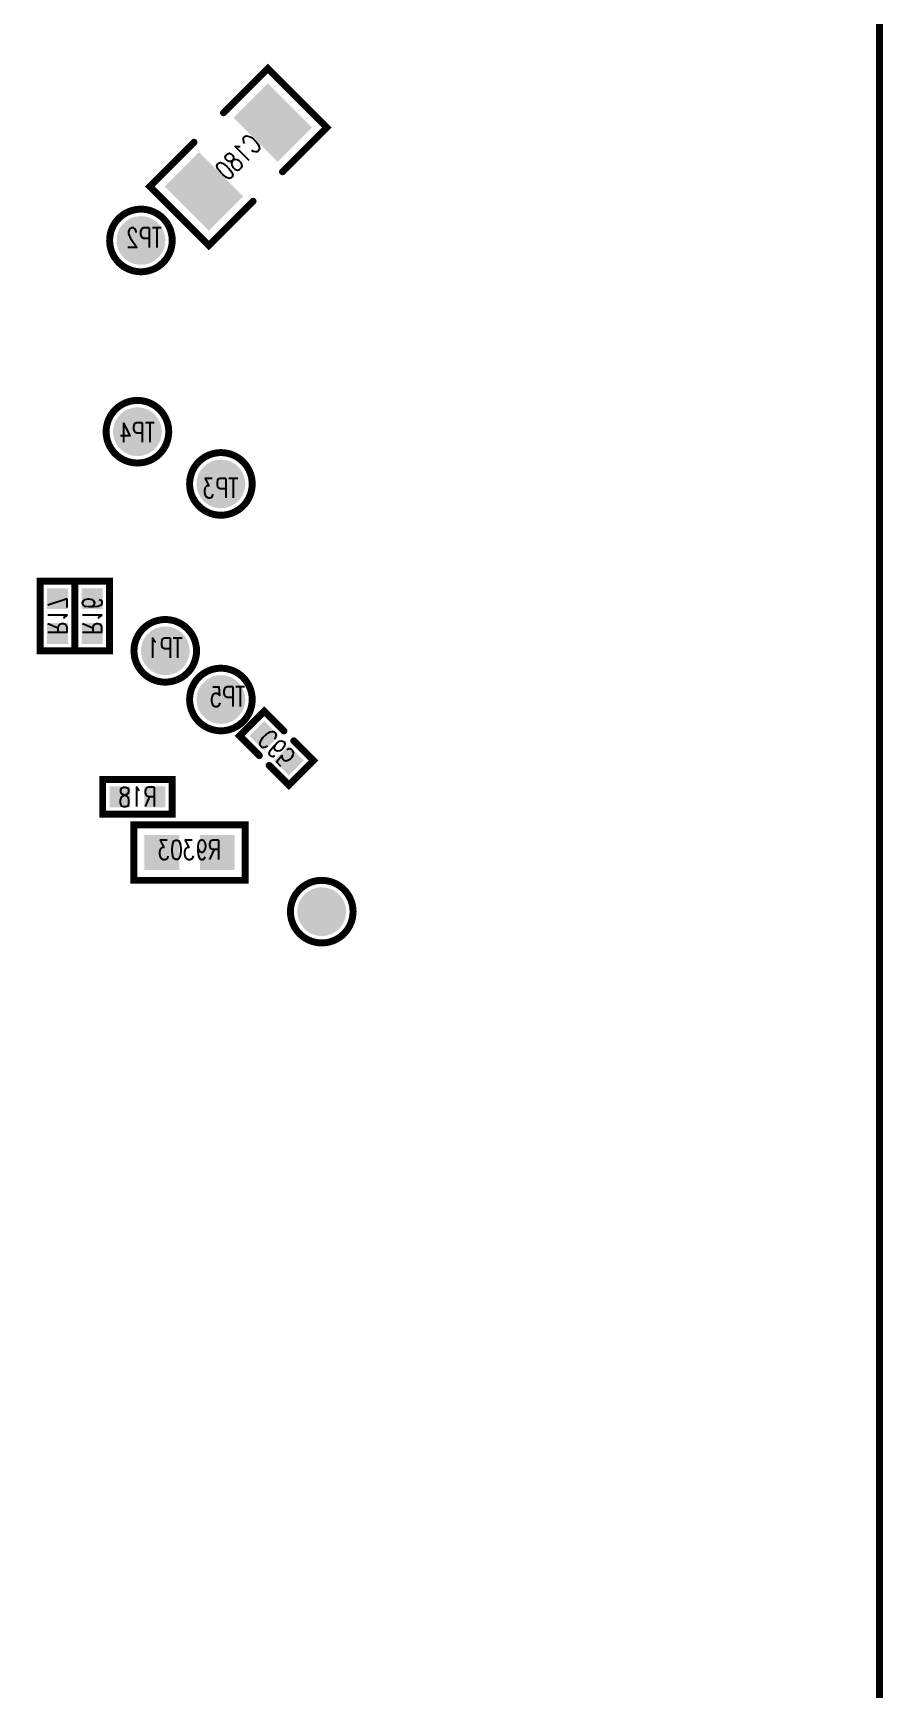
# Model space of a CAD drawing. Extents: x -52.6 to 3.6, y -24.2 to 61.8.
# Drawn here: x -8.65 to 3.57, y -1.92 to 21.88 of the extents above; entities that cross this region are included whole.
import ezdxf
from ezdxf.enums import TextEntityAlignment as Align

# ---------------------------------------------------------------- set-up
doc = ezdxf.new("R2010")
doc.units = 0
for name, color, linetype in [('BOARD_OUTLINE_00', 255, 'CONTINUOUS'), ('DRIL_NPLTE_THRU_01', 3, 'CONTINUOUS'), ('DRIL_NPLTE_THRU_02', 176, 'CONTINUOUS'), ('DRIL_NPLTE_THRU_03', 222, 'CONTINUOUS'), ('DRIL_NPLTE_THRU_04', 34, 'CONTINUOUS'), ('DRIL_NPLTE_THRU_05', 171, 'CONTINUOUS'), ('DRIL_NPLTE_THRU_06', 186, 'CONTINUOUS'), ('DRIL_NPLTE_THRU_07', 6, 'CONTINUOUS'), ('DRIL_NPLTE_THRU_08', 2, 'CONTINUOUS'), ('DRIL_PLTE_THRU_01', 3, 'CONTINUOUS'), ('DRIL_PLTE_THRU_02', 176, 'CONTINUOUS'), ('DRIL_PLTE_THRU_03', 222, 'CONTINUOUS'), ('DRIL_PLTE_THRU_04', 34, 'CONTINUOUS'), ('DRIL_PLTE_THRU_05', 171, 'CONTINUOUS'), ('DRIL_PLTE_THRU_06', 186, 'CONTINUOUS'), ('DRIL_PLTE_THRU_07', 6, 'CONTINUOUS'), ('DRIL_PLTE_THRU_08', 2, 'CONTINUOUS'), ('PADS_BOT', 56, 'CONTINUOUS'), ('PADS_INNER', 96, 'CONTINUOUS'), ('PADS_TOP', 96, 'CONTINUOUS'), ('PART_BOT_2DLINE_126', 254, 'CONTINUOUS'), ('PART_NAME_129', 3, 'CONTINUOUS')]:
    doc.layers.add(name, color=color, linetype=linetype)
doc.styles.add('W0$04', font='simplex', dxfattribs={"width": 0.75})

# ---------------------------------------------------------------- blocks, each defined once
blk = doc.blocks.new('BOARD_1')
at = {"layer": 'BOARD_OUTLINE_00', "const_width": 0.1}
blk.add_lwpolyline([(2.96515, 77.63739, 0.41421356), (-0.03411, 74.63813), (-0.03411, -4.3651, 0.41421356), (2.96515, -7.36436), (52.96851, -7.36436, 0.41421356), (55.96777, -4.3651), (55.96777, 74.63813, 0.41421356), (52.96851, 77.63739)], format="xyb", close=True, dxfattribs=at)
blk = doc.blocks.new('SMOOTH_0$1')
at = {"const_width": 0.05}
blk.add_lwpolyline([(-0.025, 0, 1), (0.025, 0, 1)], format="xyb", close=True, dxfattribs=at)
blk = doc.blocks.new('PART_BODY_BOT_166')
at = {"layer": 'PART_BOT_2DLINE_126', "const_width": 0.1}
blk.add_lwpolyline([(-0.5, 0.25), (0.5, 0.25), (0.5, -0.25), (-0.5, -0.25)], close=True, dxfattribs=at)
at = {"layer": 'PART_BOT_2DLINE_126'}
for p in [(-0.5, 0.25), (0.5, 0.25), (-0.5, -0.25), (0.5, -0.25)]:
    blk.add_blockref('SMOOTH_0$1', p, dxfattribs=at)
blk = doc.blocks.new('DRIL_HOLE_0')
blk.add_lwpolyline([(0, 0, 1), (0, 0, 1)], format="xyb", close=True)
blk = doc.blocks.new('PAD_0')
blk.add_lwpolyline([(0, 0, 1), (0, 0, 1)], format="xyb", close=True)
blk = doc.blocks.new('PAD_1')
at = {"const_width": 0.3}
blk.add_lwpolyline([(-0.15, 0), (0.15, 0)], dxfattribs=at)
blk = doc.blocks.new('STK_BOT_408')
at = {"layer": 'DRIL_NPLTE_THRU_01'}
blk.add_blockref('DRIL_HOLE_0', (0, 0), dxfattribs=at)
at = {"layer": 'DRIL_NPLTE_THRU_02'}
blk.add_blockref('DRIL_HOLE_0', (0, 0), dxfattribs=at)
at = {"layer": 'DRIL_NPLTE_THRU_03'}
blk.add_blockref('DRIL_HOLE_0', (0, 0), dxfattribs=at)
at = {"layer": 'DRIL_NPLTE_THRU_04'}
blk.add_blockref('DRIL_HOLE_0', (0, 0), dxfattribs=at)
at = {"layer": 'DRIL_NPLTE_THRU_05'}
blk.add_blockref('DRIL_HOLE_0', (0, 0), dxfattribs=at)
at = {"layer": 'DRIL_NPLTE_THRU_06'}
blk.add_blockref('DRIL_HOLE_0', (0, 0), dxfattribs=at)
at = {"layer": 'DRIL_NPLTE_THRU_07'}
blk.add_blockref('DRIL_HOLE_0', (0, 0), dxfattribs=at)
at = {"layer": 'DRIL_NPLTE_THRU_08'}
blk.add_blockref('DRIL_HOLE_0', (0, 0), dxfattribs=at)
at = {"layer": 'PADS_BOT'}
blk.add_blockref('PAD_1', (0, 0), dxfattribs=at)
at = {"layer": 'PADS_INNER'}
blk.add_blockref('PAD_0', (0, 0), dxfattribs=at)
at = {"layer": 'PADS_TOP'}
blk.add_blockref('PAD_0', (0, 0), dxfattribs=at)
blk = doc.blocks.new('SYM_BOT_5')
for name, p in [('PART_BODY_BOT_166', (0, 0)), ('STK_BOT_408', (-0.25, 0)), ('STK_BOT_408', (0.25, 0))]:
    blk.add_blockref(name, p)
blk = doc.blocks.new('PART_BOT_3')
blk.add_blockref('SYM_BOT_5', (0, 0))
at = {"layer": 'PART_NAME_129', "style": 'W0$04', "width": 0.75}
blk.add_text('R18', height=0.28, rotation=180, dxfattribs=at).set_placement((0, 0), align=Align.MIDDLE_CENTER)
blk = doc.blocks.new('PART_BODY_BOT_14')
at = {"layer": 'PART_BOT_2DLINE_126', "const_width": 0.10008}
blk.add_lwpolyline([(0.450088, 0, 1), (-0.450088, 0, 1)], format="xyb", close=True, dxfattribs=at)
blk = doc.blocks.new('PAD_4')
at = {"const_width": 0.35}
blk.add_lwpolyline([(0, -0.175, 1), (0, 0.175, 1)], format="xyb", close=True, dxfattribs=at)
blk = doc.blocks.new('STK_BOT_12')
at = {"layer": 'DRIL_PLTE_THRU_01'}
blk.add_blockref('DRIL_HOLE_0', (0, 0), dxfattribs=at)
at = {"layer": 'DRIL_PLTE_THRU_02'}
blk.add_blockref('DRIL_HOLE_0', (0, 0), dxfattribs=at)
at = {"layer": 'DRIL_PLTE_THRU_03'}
blk.add_blockref('DRIL_HOLE_0', (0, 0), dxfattribs=at)
at = {"layer": 'DRIL_PLTE_THRU_04'}
blk.add_blockref('DRIL_HOLE_0', (0, 0), dxfattribs=at)
at = {"layer": 'DRIL_PLTE_THRU_05'}
blk.add_blockref('DRIL_HOLE_0', (0, 0), dxfattribs=at)
at = {"layer": 'DRIL_PLTE_THRU_06'}
blk.add_blockref('DRIL_HOLE_0', (0, 0), dxfattribs=at)
at = {"layer": 'DRIL_PLTE_THRU_07'}
blk.add_blockref('DRIL_HOLE_0', (0, 0), dxfattribs=at)
at = {"layer": 'DRIL_PLTE_THRU_08'}
blk.add_blockref('DRIL_HOLE_0', (0, 0), dxfattribs=at)
at = {"layer": 'PADS_BOT'}
blk.add_blockref('PAD_4', (0, 0), dxfattribs=at)
at = {"layer": 'PADS_INNER'}
blk.add_blockref('PAD_0', (0, 0), dxfattribs=at)
at = {"layer": 'PADS_TOP'}
blk.add_blockref('PAD_0', (0, 0), dxfattribs=at)
blk = doc.blocks.new('SYM_BOT_16')
for name in ['PART_BODY_BOT_14', 'STK_BOT_12']:
    blk.add_blockref(name, (0, 0))
blk = doc.blocks.new('PART_BOT_33')
blk.add_blockref('SYM_BOT_16', (0, 0))
at = {"layer": 'PART_NAME_129', "style": 'W0$04', "width": 0.75}
blk.add_text('TP2', height=0.28, dxfattribs=at).set_placement((-0.3, -0.1))
blk = doc.blocks.new('PART_BOT_43')
blk.add_blockref('SYM_BOT_16', (0, 0))
at = {"layer": 'PART_NAME_129', "style": 'W0$04', "width": 0.75}
blk.add_text('TP4', height=0.28, dxfattribs=at).set_placement((-0.25, -0.15))
blk = doc.blocks.new('PART_BOT_48')
blk.add_blockref('SYM_BOT_16', (0, 0))
blk = doc.blocks.new('PART_BODY_BOT_163')
at = {"layer": 'PART_BOT_2DLINE_126', "const_width": 0.1}
for points in [[(-0.3, 0.6), (-1.2, 0.6), (-1.2, -0.6), (-0.3, -0.6)], [(0.3, -0.6), (1.2, -0.6), (1.2, 0.6), (0.3, 0.6)]]:
    blk.add_lwpolyline(points, dxfattribs=at)
at = {"layer": 'PART_BOT_2DLINE_126'}
for p in [(-1.2, 0.6), (-0.3, 0.6), (0.3, 0.6), (1.2, 0.6), (-1.2, -0.6), (-0.3, -0.6), (0.3, -0.6), (1.2, -0.6)]:
    blk.add_blockref('SMOOTH_0$1', p, dxfattribs=at)
blk = doc.blocks.new('PAD_3')
at = {"const_width": 0.7}
blk.add_lwpolyline([(-0.45, 0), (0.45, 0)], dxfattribs=at)
blk = doc.blocks.new('STK_BOT_406')
at = {"layer": 'DRIL_PLTE_THRU_01'}
blk.add_blockref('DRIL_HOLE_0', (0, 0), dxfattribs=at)
at = {"layer": 'DRIL_PLTE_THRU_02'}
blk.add_blockref('DRIL_HOLE_0', (0, 0), dxfattribs=at)
at = {"layer": 'DRIL_PLTE_THRU_03'}
blk.add_blockref('DRIL_HOLE_0', (0, 0), dxfattribs=at)
at = {"layer": 'DRIL_PLTE_THRU_04'}
blk.add_blockref('DRIL_HOLE_0', (0, 0), dxfattribs=at)
at = {"layer": 'DRIL_PLTE_THRU_05'}
blk.add_blockref('DRIL_HOLE_0', (0, 0), dxfattribs=at)
at = {"layer": 'DRIL_PLTE_THRU_06'}
blk.add_blockref('DRIL_HOLE_0', (0, 0), dxfattribs=at)
at = {"layer": 'DRIL_PLTE_THRU_07'}
blk.add_blockref('DRIL_HOLE_0', (0, 0), dxfattribs=at)
at = {"layer": 'DRIL_PLTE_THRU_08'}
blk.add_blockref('DRIL_HOLE_0', (0, 0), dxfattribs=at)
at = {"layer": 'PADS_BOT', "rotation": 90}
blk.add_blockref('PAD_3', (0, 0), dxfattribs=at)
at = {"layer": 'PADS_INNER'}
blk.add_blockref('PAD_0', (0, 0), dxfattribs=at)
at = {"layer": 'PADS_TOP'}
blk.add_blockref('PAD_0', (0, 0), dxfattribs=at)
blk = doc.blocks.new('SYM_BOT_12')
for name, p in [('STK_BOT_406', (-0.7, 0)), ('STK_BOT_406', (0.7, 0)), ('PART_BODY_BOT_163', (0, 0))]:
    blk.add_blockref(name, p)
blk = doc.blocks.new('PART_BOT_67')
blk.add_blockref('SYM_BOT_12', (0, 0))
at = {"layer": 'PART_NAME_129', "style": 'W0$04', "width": 0.75}
blk.add_text('C180', height=0.28, dxfattribs=at).set_placement((0, 0), align=Align.MIDDLE_CENTER)
blk = doc.blocks.new('PART_BOT_121')
blk.add_blockref('SYM_BOT_5', (0, 0))
at = {"layer": 'PART_NAME_129', "style": 'W0$04', "width": 0.75}
blk.add_text('R16', height=0.28, rotation=180, dxfattribs=at).set_placement((0, 0), align=Align.MIDDLE_CENTER)
blk = doc.blocks.new('PART_BOT_137')
blk.add_blockref('SYM_BOT_5', (0, 0))
at = {"layer": 'PART_NAME_129', "style": 'W0$04', "width": 0.75}
blk.add_text('R17', height=0.28, rotation=180, dxfattribs=at).set_placement((0, 0), align=Align.MIDDLE_CENTER)
blk = doc.blocks.new('PART_BODY_BOT_164')
at = {"layer": 'PART_BOT_2DLINE_126', "const_width": 0.1}
for points in [[(-0.1, 0.25), (-0.5, 0.25), (-0.5, -0.25), (-0.1, -0.25)], [(0.1, 0.25), (0.5, 0.25), (0.5, -0.25), (0.1, -0.25)]]:
    blk.add_lwpolyline(points, dxfattribs=at)
at = {"layer": 'PART_BOT_2DLINE_126'}
for p in [(-0.5, 0.25), (-0.1, 0.25), (0.1, 0.25), (0.5, 0.25), (-0.5, -0.25), (-0.1, -0.25), (0.1, -0.25), (0.5, -0.25)]:
    blk.add_blockref('SMOOTH_0$1', p, dxfattribs=at)
blk = doc.blocks.new('SYM_BOT_9')
for name, p in [('PART_BODY_BOT_164', (0, 0)), ('STK_BOT_408', (-0.25, 0)), ('STK_BOT_408', (0.25, 0))]:
    blk.add_blockref(name, p)
blk = doc.blocks.new('PART_BOT_142')
blk.add_blockref('SYM_BOT_9', (0, 0))
at = {"layer": 'PART_NAME_129', "style": 'W0$04', "width": 0.75}
blk.add_text('C65', height=0.28, dxfattribs=at).set_placement((0, 0), align=Align.MIDDLE_CENTER)
blk = doc.blocks.new('PART_BOT_645')
blk.add_blockref('SYM_BOT_16', (0, 0))
at = {"layer": 'PART_NAME_129', "style": 'W0$04', "width": 0.75}
blk.add_text('TP1', height=0.28, dxfattribs=at).set_placement((-0.25, -0.1))
blk = doc.blocks.new('PART_BOT_646')
blk.add_blockref('SYM_BOT_16', (0, 0))
at = {"layer": 'PART_NAME_129', "style": 'W0$04', "width": 0.75}
blk.add_text('TP3', height=0.28, dxfattribs=at).set_placement((-0.25, -0.2))
blk = doc.blocks.new('PART_BOT_647')
blk.add_blockref('SYM_BOT_16', (0, 0))
at = {"layer": 'PART_NAME_129', "style": 'W0$04', "width": 0.75}
blk.add_text('TP5', height=0.28, dxfattribs=at).set_placement((-0.35, -0.1))
blk = doc.blocks.new('PART_BODY_BOT_176')
at = {"layer": 'PART_BOT_2DLINE_126', "const_width": 0.1}
blk.add_lwpolyline([(-0.8, 0.4), (0.8, 0.4), (0.8, -0.4), (-0.8, -0.4)], close=True, dxfattribs=at)
at = {"layer": 'PART_BOT_2DLINE_126'}
for p in [(-0.8, 0.4), (0.8, 0.4), (-0.8, -0.4), (0.8, -0.4)]:
    blk.add_blockref('SMOOTH_0$1', p, dxfattribs=at)
blk = doc.blocks.new('PAD_2')
at = {"const_width": 0.5}
blk.add_lwpolyline([(-0.25, 0), (0.25, 0)], dxfattribs=at)
blk = doc.blocks.new('STK_BOT_435')
at = {"layer": 'DRIL_PLTE_THRU_01'}
blk.add_blockref('DRIL_HOLE_0', (0, 0), dxfattribs=at)
at = {"layer": 'DRIL_PLTE_THRU_02'}
blk.add_blockref('DRIL_HOLE_0', (0, 0), dxfattribs=at)
at = {"layer": 'DRIL_PLTE_THRU_03'}
blk.add_blockref('DRIL_HOLE_0', (0, 0), dxfattribs=at)
at = {"layer": 'DRIL_PLTE_THRU_04'}
blk.add_blockref('DRIL_HOLE_0', (0, 0), dxfattribs=at)
at = {"layer": 'DRIL_PLTE_THRU_05'}
blk.add_blockref('DRIL_HOLE_0', (0, 0), dxfattribs=at)
at = {"layer": 'DRIL_PLTE_THRU_06'}
blk.add_blockref('DRIL_HOLE_0', (0, 0), dxfattribs=at)
at = {"layer": 'DRIL_PLTE_THRU_07'}
blk.add_blockref('DRIL_HOLE_0', (0, 0), dxfattribs=at)
at = {"layer": 'DRIL_PLTE_THRU_08'}
blk.add_blockref('DRIL_HOLE_0', (0, 0), dxfattribs=at)
at = {"layer": 'PADS_BOT'}
blk.add_blockref('PAD_2', (0, 0), dxfattribs=at)
at = {"layer": 'PADS_INNER'}
blk.add_blockref('PAD_0', (0, 0), dxfattribs=at)
at = {"layer": 'PADS_TOP'}
blk.add_blockref('PAD_0', (0, 0), dxfattribs=at)
blk = doc.blocks.new('SYM_BOT_27')
for name, p in [('STK_BOT_435', (-0.4, 0)), ('PART_BODY_BOT_176', (0, 0)), ('STK_BOT_435', (0.4, 0))]:
    blk.add_blockref(name, p)
blk = doc.blocks.new('PART_BOT_717')
blk.add_blockref('SYM_BOT_27', (0, 0))
at = {"layer": 'PART_NAME_129', "style": 'W0$04', "width": 0.75}
blk.add_text('R9303', height=0.28, rotation=180, dxfattribs=at).set_placement((0.45, 0.1))

msp = doc.modelspace()

# ---------------------------------------------------------------- block references
msp.add_blockref('BOARD_1', (-52.45, -16.15))
at = {"xscale": -1}
for name, p, rotation in [('PART_BOT_67', (-5.7, 20.1), -315), ('PART_BOT_137', (-8.3, 13.5), -270), ('PART_BOT_121', (-7.8, 13.5), -270), ('PART_BOT_142', (-5.15, 11.6), -225), ('PART_BOT_3', (-7.15, 10.9), -180), ('PART_BOT_717', (-6.4, 10.1), -180)]:
    msp.add_blockref(name, p, dxfattribs=dict(at, rotation=rotation))
for name, p in [('PART_BOT_33', (-7.1, 18.9)), ('PART_BOT_43', (-7.15, 16.15)), ('PART_BOT_646', (-5.95, 15.4)), ('PART_BOT_645', (-6.75, 13)), ('PART_BOT_647', (-5.95, 12.3)), ('PART_BOT_48', (-4.5, 9.25))]:
    msp.add_blockref(name, p, dxfattribs=at)

doc.saveas('drawing.dxf')
